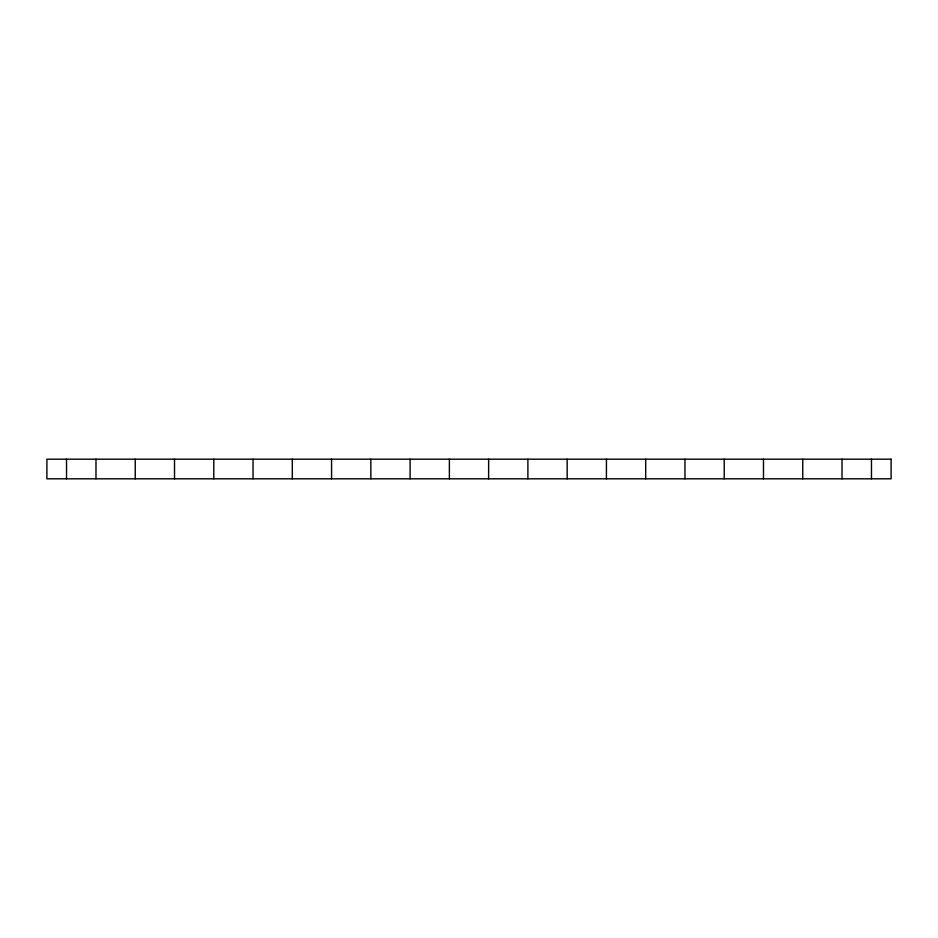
<?xml version="1.0" encoding="UTF-8"?>
<svg xmlns="http://www.w3.org/2000/svg" width="938" height="938" viewBox="0 0 938 938"><rect width="100%" height="100%" fill="white"/><g stroke="black" fill="none" stroke-linecap="round" stroke-linejoin="round"><path stroke-width="1.41" d="M871.472 459.186L871.472 478.814M842.019 459.186L842.019 478.814M802.752 459.186L802.752 478.814M763.485 459.186L763.485 478.814M724.218 459.186L724.218 478.814M684.963 459.186L684.963 478.814M645.696 459.186L645.696 478.814M606.429 459.186L606.429 478.814M567.162 459.186L567.162 478.814M527.895 459.186L527.895 478.814M488.628 459.186L488.628 478.814M449.372 459.186L449.372 478.814M410.105 459.186L410.105 478.814M370.838 459.186L370.838 478.814M331.571 459.186L331.571 478.814M292.304 459.186L292.304 478.814M253.037 459.186L253.037 478.814M213.782 459.186L213.782 478.814M174.515 459.186L174.515 478.814M135.248 459.186L135.248 478.814M95.981 459.186L95.981 478.814M66.528 459.186L66.528 478.814M891.1 459.186L46.9 459.186L46.9 478.814L891.1 478.814L891.1 459.186"/></g></svg>
